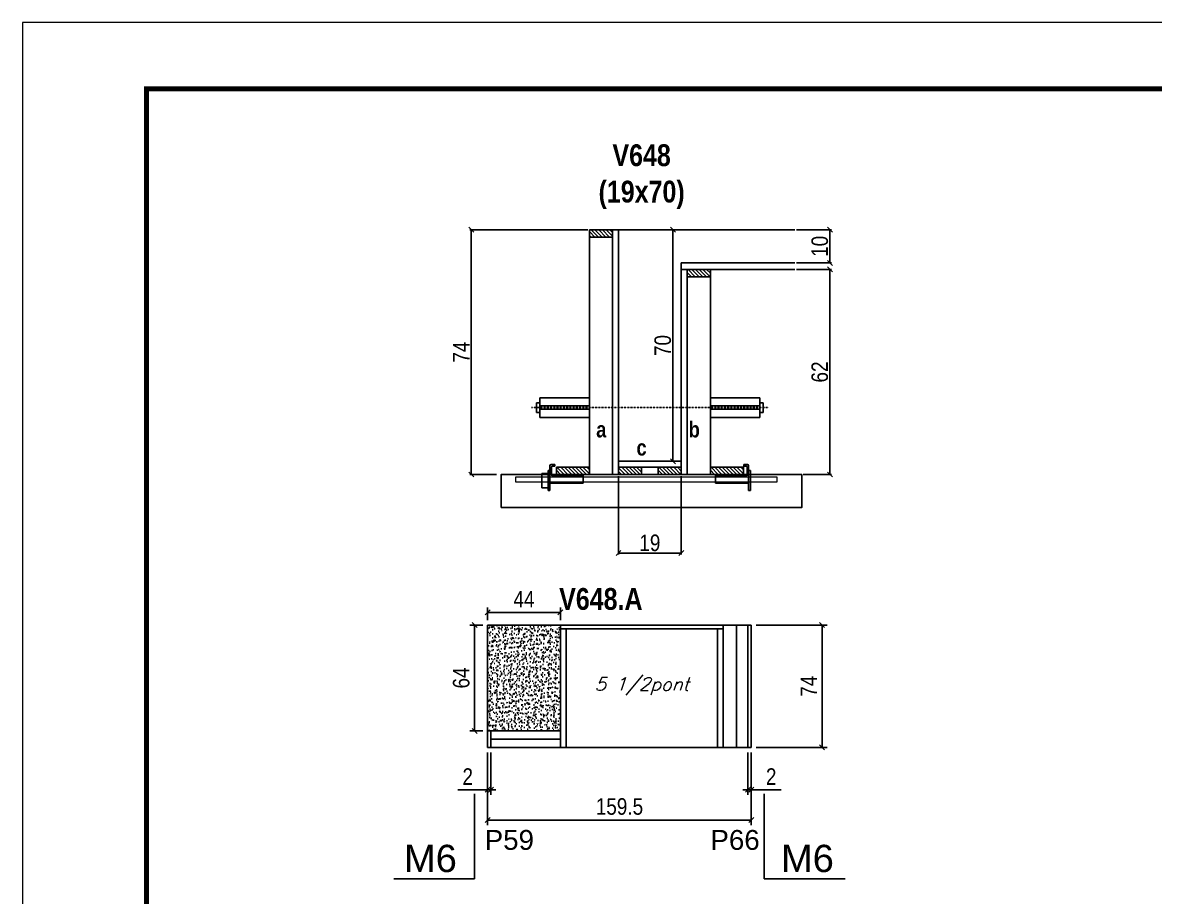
# Model space of a CAD drawing. Extents: x 3309 to 9590, y -2522 to 14608.
# Drawn here: x 6493 to 7178, y 7188 to 7716 of the extents above; entities that cross this region are included whole.
import ezdxf

# ---------------------------------------------------------------- set-up
doc = ezdxf.new("R2010")
doc.units = 0
doc.linetypes.add('DASHED', pattern=[0.75, 0.5, -0.25])
doc.linetypes.add('HIDDEN', pattern=[0.375, 0.25, -0.125])
for name, color, linetype in [('5', 5, 'Continuous'), ('barrote', 251, 'Continuous'), ('COTA', 241, 'Continuous'), ('detalhes', 4, 'Continuous'), ('NOMENCLATURA', 7, 'Continuous'), ('Painéis', 200, 'Continuous'), ('presilha', 1, 'Continuous'), ('SARR_2.2x10', 60, 'Continuous'), ('SARR_2.2x7', 40, 'Continuous'), ('SARR_3.5x7', 81, 'Continuous'), ('TENSOR', 3, 'Continuous'), ('texto', 7, 'Continuous')]:
    doc.layers.add(name, color=color, linetype=linetype)
for name, color, linetype, lineweight in [('CONCRETO', 251, 'Continuous', 25), ('Folhas', 255, 'Continuous', 9), ('SARRAFO DE PRESSAO', 251, 'DASHED', 9), ('SCO-___-LAJ', 2, 'Continuous', 0)]:
    doc.layers.add(name, color=color, linetype=linetype, lineweight=lineweight)
doc.styles.add('COTA TECNICA', font='techl___.ttf', dxfattribs={"height": 10})
doc.styles.add('COTA TECNICA 2X', font='techl___.ttf', dxfattribs={"height": 10})
doc.styles.add('Romans', font='romans.shx')
doc.styles.get("Standard").update_dxf_attribs({"font": 'arial.ttf'})
doc.styles.add('TECNICA', font='techb___.ttf', dxfattribs={"height": 10})
doc.dimstyles.new('PAINEL', dxfattribs={"dimtxt": 10, "dimasz": 3, "dimexe": 3, "dimexo": 3, "dimgap": 3, "dimtad": 1, "dimdec": 1, "dimzin": 12, "dimdsep": 46, "dimtxsty": 'COTA TECNICA', "dimblk1": 'OBLIQUE', "dimblk2": 'OBLIQUE', "dimsah": 1, "dimcen": 0.9, "dimclrd": 4, "dimclre": 4, "dimclrt": 240, "dimadec": 1, "dimazin": 3, "dimtfac": 1, "dimtdec": 1, "dimtmove": 0, "dimatfit": 3, "dimfxl": 1, "dimtolj": 1, "dimtzin": 12, "dimarcsym": 0})
doc.dimstyles.new('SECAO', dxfattribs={"dimscale": 0.333333, "dimtxt": 5, "dimasz": 9, "dimexe": 3, "dimexo": 3, "dimgap": 3, "dimtad": 1, "dimdec": 1, "dimlfac": 0.5, "dimzin": 12, "dimdsep": 46, "dimtxsty": 'COTA TECNICA 2X', "dimblk1": 'OBLIQUE', "dimblk2": 'OBLIQUE', "dimsah": 1, "dimcen": 0.9, "dimclrd": 4, "dimclre": 4, "dimclrt": 240, "dimadec": 1, "dimazin": 3, "dimtfac": 1, "dimtdec": 1, "dimtmove": 0, "dimatfit": 3, "dimfxl": 1, "dimtolj": 1, "dimtzin": 12, "dimarcsym": 0})
pattern_1 = [(135, (40088.9685, -116069.0389), (-1.122532015, -1.122532015), [])]

# ---------------------------------------------------------------- blocks, each defined once
blk = doc.blocks.new('9999999999')
at = {"layer": 'Folhas'}
blk.add_lwpolyline([(98138.98, 34190.21), (99623.98, 34190.21), (99623.98, 35240.21), (98138.98, 35240.21)], close=True, dxfattribs=at)
at = {"layer": 'Folhas', "color": 30, "const_width": 3}
blk.add_lwpolyline([(98213.98, 34230.21), (99583.98, 34230.21), (99583.98, 35200.21), (98213.98, 35200.21)], close=True, dxfattribs=at)
blk = doc.blocks.new('_Oblique')
at = {"color": 0, "linetype": 'ByBlock', "lineweight": -2}
blk.add_line((-0.5, -0.5), (0.5, 0.5), dxfattribs=at)
blk = doc.blocks.new('*D791')
at = {"layer": 'COTA', "color": 4, "lineweight": -2, "transparency": 16777216}
for p, q in [((6853.43, 7442.13), (6853.43, 7394.66)), ((6891.43, 7442.13), (6891.43, 7394.66)), ((6891.43, 7395.66), (6853.43, 7395.66))]:
    blk.add_line(p, q, dxfattribs=at)
at = {"layer": 'Defpoints', "color": 0, "transparency": 16777216}
for p in [(6853.43, 7443.13), (6891.43, 7443.13), (6853.43, 7395.66)]:
    blk.add_point(p, dxfattribs=at)
at = {"layer": 'COTA', "color": 4, "lineweight": -2, "transparency": 16777216, "xscale": 3, "yscale": 3, "zscale": 3, "rotation": 180}
blk.add_blockref('_Oblique', (6853.43, 7395.66), dxfattribs=at)
at = {"layer": 'COTA', "color": 4, "lineweight": -2, "transparency": 16777216, "xscale": 3, "yscale": 3, "zscale": 3}
blk.add_blockref('_Oblique', (6891.43, 7395.66), dxfattribs=at)
at = {"layer": 'COTA', "color": 240, "transparency": 16777216, "insert": (6872.43, 7401.75), "char_height": 10, "attachment_point": 5, "style": 'COTA TECNICA 2X'}
blk.add_mtext('\\A1;19', dxfattribs=at)
blk = doc.blocks.new('PRESILHA METÁLICA 1')
at = {"layer": 'presilha'}
for p, q in [((12, 21), (8.6, 21)), ((12, 21), (12, 19.5)), ((0, 13), (6, 13)), ((0, 13), (0, 0)), ((6, 15.5), (7.5, 15.5)), ((6, -2.5), (6, 15.5)), ((6, 13), (6, 0)), ((7.5, 10.6), (7.5, 19.9)), ((7.5, 15.5), (7.5, -2.5)), ((9, 11.6), (9, 18.9)), ((12, 19.5), (9.6, 19.5)), ((37.5, 11), (9.6, 11)), ((37.5, 11), (37.5, 4.1)), ((6, 0), (0, 0)), ((37.5, 4.1), (7.5, 4.1)), ((7.5, -2.5), (6, -2.5))]:
    blk.add_line(p, q, dxfattribs=at)
for centre, radius, start, end in [((8.6, 19.9), 1.14, 90, 180), ((9.6, 18.9), 0.57, 90, 180), ((9.6, 11.6), 0.57, 180, 270)]:
    blk.add_arc(centre, radius, start, end, dxfattribs=at)
blk = doc.blocks.new('PRESILHA METÁLICA 2')
at = {"layer": 'presilha'}
for p, q in [((-5.2, 23.5), (-5.2, 22)), ((-5.2, 23.5), (-1.9, 23.5)), ((-5.2, 22), (-2.8, 22)), ((-2.2, 14.1), (-2.2, 21.4)), ((-0.8, 14.6), (-0.8, 22.4)), ((-30.8, 13.5), (-30.8, 6.6)), ((-30.8, 13.5), (-2.8, 13.5)), ((0.8, 18), (-0.8, 18)), ((-0.8, 18), (-0.8, 0)), ((0.8, 0), (0.8, 18)), ((-30.8, 6.6), (-0.8, 6.6)), ((-0.8, 0), (0.8, 0))]:
    blk.add_line(p, q, dxfattribs=at)
for centre, radius, start, end in [((-2.8, 21.4), 0.57, 0, 90), ((-1.9, 22.4), 1.14, 0, 90), ((-2.8, 14.1), 0.57, 270, 0)]:
    blk.add_arc(centre, radius, start, end, dxfattribs=at)
blk = doc.blocks.new('*D792')
at = {"layer": 'COTA', "color": 4, "lineweight": -2, "transparency": 16777216}
for p, q in [((6834.83, 7591.13), (6763.38, 7591.13)), ((6764.38, 7591.13), (6764.38, 7443.13)), ((6779.62, 7443.13), (6763.38, 7443.13))]:
    blk.add_line(p, q, dxfattribs=at)
at = {"layer": 'Defpoints', "color": 0, "transparency": 16777216}
for p in [(6835.83, 7591.13), (6764.38, 7443.13), (6780.62, 7443.13)]:
    blk.add_point(p, dxfattribs=at)
at = {"layer": 'COTA', "color": 4, "lineweight": -2, "transparency": 16777216, "xscale": 3, "yscale": 3, "zscale": 3}
for p, rotation in [((6764.38, 7591.13), 90), ((6764.38, 7443.13), 270)]:
    blk.add_blockref('_Oblique', p, dxfattribs=dict(at, rotation=rotation))
at = {"layer": 'COTA', "color": 240, "transparency": 16777216, "insert": (6758.31, 7517.13), "char_height": 10, "attachment_point": 5, "rotation": 90, "style": 'COTA TECNICA 2X'}
blk.add_mtext('\\A1;74', dxfattribs=at)
blk = doc.blocks.new('*D793')
at = {"layer": 'COTA', "color": 4, "lineweight": -2, "transparency": 16777216}
for p, q in [((6961.13, 7567.13), (6982.35, 7567.13)), ((6981.35, 7567.13), (6981.35, 7443.13)), ((6965.24, 7443.13), (6982.35, 7443.13))]:
    blk.add_line(p, q, dxfattribs=at)
at = {"layer": 'Defpoints', "color": 0, "transparency": 16777216}
for p in [(6960.13, 7567.13), (6964.24, 7443.13), (6981.35, 7443.13)]:
    blk.add_point(p, dxfattribs=at)
at = {"layer": 'COTA', "color": 4, "lineweight": -2, "transparency": 16777216, "xscale": 3, "yscale": 3, "zscale": 3}
for p, rotation in [((6981.35, 7567.13), 90), ((6981.35, 7443.13), 270)]:
    blk.add_blockref('_Oblique', p, dxfattribs=dict(at, rotation=rotation))
at = {"layer": 'COTA', "color": 240, "transparency": 16777216, "insert": (6975.25, 7505.13), "char_height": 10, "attachment_point": 5, "rotation": 90, "style": 'COTA TECNICA 2X'}
blk.add_mtext('\\A1;62', dxfattribs=at)
blk = doc.blocks.new('*D794')
at = {"layer": 'COTA', "color": 4, "lineweight": -2, "transparency": 16777216}
for p, q in [((6890.43, 7591.13), (6885.36, 7591.13)), ((6886.36, 7451.13), (6886.36, 7591.13)), ((6890.43, 7451.13), (6885.36, 7451.13))]:
    blk.add_line(p, q, dxfattribs=at)
at = {"layer": 'Defpoints', "color": 0, "transparency": 16777216}
for p in [(6886.36, 7591.13), (6891.43, 7591.13), (6891.43, 7451.13)]:
    blk.add_point(p, dxfattribs=at)
at = {"layer": 'COTA', "color": 4, "lineweight": -2, "transparency": 16777216, "xscale": 3, "yscale": 3, "zscale": 3}
for p, rotation in [((6886.36, 7591.13), 90), ((6886.36, 7451.13), 270)]:
    blk.add_blockref('_Oblique', p, dxfattribs=dict(at, rotation=rotation))
at = {"layer": 'COTA', "color": 240, "transparency": 16777216, "insert": (6880.25, 7521.13), "char_height": 10, "attachment_point": 5, "rotation": 90, "style": 'COTA TECNICA 2X'}
blk.add_mtext('\\A1;70', dxfattribs=at)
blk = doc.blocks.new('*D795')
at = {"layer": 'COTA', "color": 4, "lineweight": -2, "transparency": 16777216}
for p, q in [((6961.13, 7591.13), (6982.35, 7591.13)), ((6981.35, 7571.13), (6981.35, 7591.13)), ((6961.13, 7571.13), (6982.35, 7571.13))]:
    blk.add_line(p, q, dxfattribs=at)
at = {"layer": 'Defpoints', "color": 0, "transparency": 16777216}
for p in [(6960.13, 7591.13), (6981.35, 7591.13), (6960.13, 7571.13)]:
    blk.add_point(p, dxfattribs=at)
at = {"layer": 'COTA', "color": 4, "lineweight": -2, "transparency": 16777216, "xscale": 3, "yscale": 3, "zscale": 3}
for p, rotation in [((6981.35, 7591.13), 90), ((6981.35, 7571.13), 270)]:
    blk.add_blockref('_Oblique', p, dxfattribs=dict(at, rotation=rotation))
at = {"layer": 'COTA', "color": 240, "transparency": 16777216, "insert": (6975.25, 7581.13), "char_height": 10, "attachment_point": 5, "rotation": 90, "style": 'COTA TECNICA 2X'}
blk.add_mtext('\\A1;10', dxfattribs=at)
blk = doc.blocks.new('*D798')
at = {"layer": 'COTA', "color": 4, "linetype": 'ByBlock', "lineweight": -2, "transparency": 16777216}
for p, q in [((6774.27, 7275.09), (6774.27, 7231.15)), ((6933.77, 7275.09), (6933.77, 7231.15)), ((6933.77, 7234.15), (6774.27, 7234.15))]:
    blk.add_line(p, q, dxfattribs=at)
at = {"layer": 'Defpoints', "color": 0, "linetype": 'ByBlock', "transparency": 16777216}
for p in [(6774.27, 7278.09), (6933.77, 7278.09), (6774.27, 7234.15)]:
    blk.add_point(p, dxfattribs=at)
at = {"layer": 'COTA', "color": 4, "linetype": 'ByBlock', "lineweight": -2, "transparency": 16777216, "xscale": 3, "yscale": 3, "zscale": 3, "rotation": 180}
blk.add_blockref('_Oblique', (6774.27, 7234.15), dxfattribs=at)
at = {"layer": 'COTA', "color": 4, "linetype": 'ByBlock', "lineweight": -2, "transparency": 16777216, "xscale": 3, "yscale": 3, "zscale": 3}
blk.add_blockref('_Oblique', (6933.77, 7234.15), dxfattribs=at)
at = {"layer": 'COTA', "color": 240, "linetype": 'ByBlock', "transparency": 16777216, "insert": (6854.02, 7242.29), "char_height": 10, "attachment_point": 5, "style": 'COTA TECNICA'}
blk.add_mtext('\\A1;159.5', dxfattribs=at)
blk = doc.blocks.new('*D799')
at = {"layer": 'COTA', "color": 4, "lineweight": -2, "transparency": 16777216}
for p, q in [((6936.77, 7352.09), (6979.66, 7352.09)), ((6976.66, 7352.09), (6976.66, 7278.09)), ((6936.77, 7278.09), (6979.66, 7278.09))]:
    blk.add_line(p, q, dxfattribs=at)
at = {"layer": 'Defpoints', "color": 0, "transparency": 16777216}
for p in [(6933.77, 7352.09), (6933.77, 7278.09), (6976.66, 7278.09)]:
    blk.add_point(p, dxfattribs=at)
at = {"layer": 'COTA', "color": 4, "lineweight": -2, "transparency": 16777216, "xscale": 3, "yscale": 3, "zscale": 3}
for p, rotation in [((6976.66, 7352.09), 90), ((6976.66, 7278.09), 270)]:
    blk.add_blockref('_Oblique', p, dxfattribs=dict(at, rotation=rotation))
at = {"layer": 'COTA', "color": 240, "transparency": 16777216, "insert": (6968.59, 7315.09), "char_height": 10, "attachment_point": 5, "rotation": 90, "style": 'COTA TECNICA'}
blk.add_mtext('\\A1;74', dxfattribs=at)
blk = doc.blocks.new('*D803')
at = {"layer": 'COTA', "color": 4, "lineweight": -2, "transparency": 16777216}
for p, q in [((6931.77, 7275.09), (6931.77, 7249.45)), ((6933.77, 7275.09), (6933.77, 7249.45)), ((6931.77, 7252.45), (6928.77, 7252.45)), ((6931.77, 7252.45), (6933.77, 7252.45)), ((6933.77, 7252.45), (6951.88, 7252.45))]:
    blk.add_line(p, q, dxfattribs=at)
at = {"layer": 'Defpoints', "color": 0, "transparency": 16777216}
for p in [(6931.77, 7278.09), (6933.77, 7278.09), (6933.77, 7252.45)]:
    blk.add_point(p, dxfattribs=at)
at = {"layer": 'COTA', "color": 4, "lineweight": -2, "transparency": 16777216, "xscale": 3, "yscale": 3, "zscale": 3}
blk.add_blockref('_Oblique', (6931.77, 7252.45), dxfattribs=at)
at = {"layer": 'COTA', "color": 4, "lineweight": -2, "transparency": 16777216, "xscale": 3, "yscale": 3, "zscale": 3, "rotation": 180}
blk.add_blockref('_Oblique', (6933.77, 7252.45), dxfattribs=at)
at = {"layer": 'COTA', "color": 240, "transparency": 16777216, "insert": (6945.83, 7260.45), "char_height": 10, "attachment_point": 5, "style": 'COTA TECNICA'}
blk.add_mtext('\\A1;2', dxfattribs=at)
blk = doc.blocks.new('*D805')
at = {"layer": 'COTA', "color": 4, "lineweight": -2, "transparency": 16777216}
for p, q in [((6771.27, 7352.09), (6763.4, 7352.09)), ((6766.4, 7352.09), (6766.4, 7288.09)), ((6771.27, 7288.09), (6763.4, 7288.09))]:
    blk.add_line(p, q, dxfattribs=at)
at = {"layer": 'Defpoints', "color": 0, "transparency": 16777216}
for p in [(6774.27, 7352.09), (6766.4, 7288.09), (6774.27, 7288.09)]:
    blk.add_point(p, dxfattribs=at)
at = {"layer": 'COTA', "color": 4, "lineweight": -2, "transparency": 16777216, "xscale": 3, "yscale": 3, "zscale": 3}
for p, rotation in [((6766.4, 7352.09), 90), ((6766.4, 7288.09), 270)]:
    blk.add_blockref('_Oblique', p, dxfattribs=dict(at, rotation=rotation))
at = {"layer": 'COTA', "color": 240, "transparency": 16777216, "insert": (6758.3, 7320.09), "char_height": 10, "attachment_point": 5, "rotation": 90, "style": 'COTA TECNICA'}
blk.add_mtext('\\A1;64', dxfattribs=at)
blk = doc.blocks.new('*D806')
at = {"layer": 'COTA', "color": 4, "lineweight": -2, "transparency": 16777216}
for p, q in [((6774.27, 7355.09), (6774.27, 7362.7)), ((6818.27, 7355.09), (6818.27, 7362.7)), ((6774.27, 7359.7), (6818.27, 7359.7))]:
    blk.add_line(p, q, dxfattribs=at)
at = {"layer": 'Defpoints', "color": 0, "transparency": 16777216}
for p in [(6818.27, 7359.7), (6774.27, 7352.09), (6818.27, 7352.09)]:
    blk.add_point(p, dxfattribs=at)
at = {"layer": 'COTA', "color": 4, "lineweight": -2, "transparency": 16777216, "xscale": 3, "yscale": 3, "zscale": 3, "rotation": 180}
blk.add_blockref('_Oblique', (6774.27, 7359.7), dxfattribs=at)
at = {"layer": 'COTA', "color": 4, "lineweight": -2, "transparency": 16777216, "xscale": 3, "yscale": 3, "zscale": 3}
blk.add_blockref('_Oblique', (6818.27, 7359.7), dxfattribs=at)
at = {"layer": 'COTA', "color": 240, "transparency": 16777216, "insert": (6796.27, 7367.77), "char_height": 10, "attachment_point": 5, "style": 'COTA TECNICA'}
blk.add_mtext('\\A1;44', dxfattribs=at)
blk = doc.blocks.new('*D807')
at = {"layer": 'COTA', "color": 4, "lineweight": -2, "transparency": 16777216}
for p, q in [((6774.27, 7275.09), (6774.27, 7249.45)), ((6776.27, 7275.09), (6776.27, 7249.45)), ((6774.27, 7252.45), (6756.16, 7252.45)), ((6776.27, 7252.45), (6774.27, 7252.45)), ((6776.27, 7252.45), (6779.27, 7252.45))]:
    blk.add_line(p, q, dxfattribs=at)
at = {"layer": 'Defpoints', "color": 0, "transparency": 16777216}
for p in [(6774.27, 7278.09), (6776.27, 7278.09), (6774.27, 7252.45)]:
    blk.add_point(p, dxfattribs=at)
at = {"layer": 'COTA', "color": 4, "lineweight": -2, "transparency": 16777216, "xscale": 3, "yscale": 3, "zscale": 3}
blk.add_blockref('_Oblique', (6774.27, 7252.45), dxfattribs=at)
at = {"layer": 'COTA', "color": 4, "lineweight": -2, "transparency": 16777216, "xscale": 3, "yscale": 3, "zscale": 3, "rotation": 180}
blk.add_blockref('_Oblique', (6776.27, 7252.45), dxfattribs=at)
at = {"layer": 'COTA', "color": 240, "transparency": 16777216, "insert": (6762.21, 7260.45), "char_height": 10, "attachment_point": 5, "style": 'COTA TECNICA'}
blk.add_mtext('\\A1;2', dxfattribs=at)

msp = doc.modelspace()

# ---------------------------------------------------------------- hatches: boundary and pattern name
at = {"layer": 'COTA'}
h = msp.add_hatch(dxfattribs=at)
h.set_pattern_fill('AR-CONC', color=256, scale=0.03)
h.set_pattern_definition([(50, (0, 43.3243), (5.46554, -0.4781726), [0.5715, -6.2865]), (355, (0, 43.3243), (-1.0573026, 5.7317054), [0.4572, -5.0292175]), (100.451445, (0.4555, 43.2845), (4.4082374, 5.2535326), [0.4857003, -5.3427073]), (46.1842, (0, 44.848), (8.132371, -1.26127), [0.85725, -9.42975]), (96.63556, (0.678, 44.743), (7.122124, 7.422784), [0.728551, -8.014068]), (351.18415, (0, 44.848), (7.122124, 7.422784), [0.685799, -7.543792]), (21, (0.762, 44.4673), (4.5484317, -3.067956), [0.5715, -6.2865]), (326, (0.762, 44.4673), (1.854061, 5.525639), [0.4572, -5.0292]), (71.451445, (1.141, 44.2117), (6.4024926, 2.457683), [0.4857003, -5.342698]), (37.5, (0, 43.3243), (0.0926581, 2.53665117), [0, -4.96824, 0, -5.1054, 0, -5.04825]), (7.5, (0, 43.3243), (2.0045899, 3.00541724), [0, -2.91084, 0, -4.85394, 0, -1.92405]), (327.5, (-1.6993, 43.3243), (4.06771786, -0.1718623), [0, -1.905, 0, -5.9436, 0, -7.8867]), (317.5, (-2.4613, 43.3243), (4.4438754, 0.7627947), [0, -2.4765, 0, -3.94716, 0, -5.6007])])
h.paths.add_polyline_path([(6774.27, 7288.09), (6818.27, 7288.09), (6818.27, 7352.09), (6774.27, 7352.09)])
at = {"layer": 'SARR_2.2x10'}
h = msp.add_hatch(dxfattribs=at)
h.set_pattern_fill('ANSI31', color=256, scale=0.5, angle=90)
h.set_pattern_definition([(135, (40009.3685, -116069.0389), (-1.122532015, -1.122532015), [])])
h.paths.add_polyline_path([(6815.83, 7447.53), (6815.83, 7443.13), (6835.83, 7443.13), (6835.83, 7447.53)])
h = msp.add_hatch(dxfattribs=at)
h.set_pattern_fill('ANSI31', color=256, scale=0.5, angle=90)
h.set_pattern_definition([(135, (40102.5685, -116069.0389), (-1.122532015, -1.122532015), [])])
h.paths.add_polyline_path([(6909.03, 7447.53), (6909.03, 7443.13), (6929.03, 7443.13), (6929.03, 7447.53)])
at = {"layer": 'SARR_2.2x7'}
h = msp.add_hatch(dxfattribs=at)
h.set_pattern_fill('ANSI31', color=256, scale=0.5, angle=90)
h.set_pattern_definition([(135, (40023.3685, -115925.4389), (-1.122532015, -1.122532015), [])])
h.paths.add_polyline_path([(6849.83, 7591.13), (6849.83, 7586.73), (6835.83, 7586.73), (6835.83, 7591.13)])
h = msp.add_hatch(dxfattribs=at)
h.set_pattern_fill('ANSI31', color=256, scale=0.5, angle=90)
h.set_pattern_definition([(135, (40003.3685, -115949.4389), (-1.122532015, -1.122532015), [])])
h.paths.add_polyline_path([(6895.03, 7567.13), (6895.03, 7562.73), (6909.03, 7562.73), (6909.03, 7567.13)])
h = msp.add_hatch(dxfattribs=at)
h.set_pattern_fill('ANSI31', color=256, scale=0.5, angle=90)
h.set_pattern_definition(pattern_1)
h.paths.add_polyline_path([(6867.43, 7443.13), (6867.43, 7447.53), (6853.43, 7447.53), (6853.43, 7443.13)])
h = msp.add_hatch(dxfattribs=at)
h.set_pattern_fill('ANSI31', color=256, scale=0.5, angle=90)
h.set_pattern_definition(pattern_1)
h.paths.add_polyline_path([(6877.43, 7447.53), (6877.43, 7443.13), (6891.43, 7443.13), (6891.43, 7447.53)])

# ---------------------------------------------------------------- linework, layer by layer
at = {"ltscale": 3}
for p, q in [((6803.83, 7486.58), (6803.83, 7480.58)), ((6805.83, 7486.58), (6803.83, 7486.58)), ((6805.83, 7489.58), (6805.83, 7477.58)), ((6805.83, 7489.58), (6835.83, 7489.58)), ((6939.03, 7489.58), (6909.03, 7489.58)), ((6939.03, 7489.58), (6939.03, 7477.58)), ((6941.03, 7486.58), (6939.03, 7486.58)), ((6941.03, 7486.58), (6941.03, 7480.58)), ((6805.83, 7480.58), (6803.83, 7480.58)), ((6835.83, 7484.58), (6805.83, 7484.58)), ((6835.83, 7482.58), (6805.83, 7482.58)), ((6909.03, 7484.58), (6939.03, 7484.58)), ((6909.03, 7482.58), (6939.03, 7482.58)), ((6939.03, 7480.58), (6941.03, 7480.58)), ((6805.83, 7477.58), (6835.83, 7477.58)), ((6939.03, 7477.58), (6909.03, 7477.58))]:
    msp.add_line(p, q, dxfattribs=at)
at = {"layer": 'barrote'}
msp.add_lwpolyline([(6782.37, 7423.13), (6964.29, 7423.13), (6964.29, 7443.13), (6782.37, 7443.13)], close=True, dxfattribs=at)
at = {"layer": 'CONCRETO', "linetype": 'Continuous'}
msp.add_line((6960.13, 7591.13), (6853.43, 7591.13), dxfattribs=at)
at = {"layer": 'COTA'}
for p, q in [((6774.27, 7288.09), (6774.27, 7352.09)), ((6774.27, 7352.09), (6818.27, 7352.09))]:
    msp.add_line(p, q, dxfattribs=at)
at = {"layer": 'detalhes', "color": 250}
msp.add_line((6782.37, 7423.13), (6782.37, 7443.13), dxfattribs=at)
at = {"layer": 'NOMENCLATURA', "linetype": 'Continuous'}
for p, q in [((6766.36, 7198.51), (6766.36, 7249.94)), ((6941.68, 7198.51), (6941.68, 7249.94)), ((6717.43, 7198.51), (6766.36, 7198.51)), ((6990.61, 7198.51), (6941.68, 7198.51))]:
    msp.add_line(p, q, dxfattribs=at)
at = {"layer": 'Painéis', "linetype": 'ByBlock'}
for p, q in [((6933.77, 7352.09), (6818.27, 7352.09)), ((6818.27, 7288.09), (6818.27, 7352.09)), ((6931.77, 7278.09), (6931.77, 7352.09)), ((6933.77, 7278.09), (6933.77, 7352.09)), ((6774.27, 7278.09), (6774.27, 7288.09)), ((6818.27, 7288.09), (6774.27, 7288.09)), ((6776.27, 7278.09), (6776.27, 7288.09)), ((6933.77, 7278.09), (6774.27, 7278.09))]:
    msp.add_line(p, q, dxfattribs=at)
at = {"layer": 'Painéis', "linetype": 'Continuous'}
for points in [[(6849.83, 7443.13), (6849.83, 7591.13), (6853.43, 7591.13), (6853.43, 7443.13)], [(6895.03, 7443.13), (6895.03, 7567.13), (6891.43, 7567.13), (6891.43, 7443.13)], [(6891.43, 7451.13), (6853.43, 7451.13), (6853.43, 7447.53), (6891.43, 7447.53)]]:
    msp.add_lwpolyline(points, close=True, dxfattribs=at)
at = {"layer": 'Painéis', "linetype": 'Continuous', "elevation": 0}
msp.add_lwpolyline([(6960.13, 7567.13), (6891.43, 7567.13), (6891.43, 7571.13), (6960.13, 7571.13)], dxfattribs=at)
at = {"layer": 'SARR_2.2x10'}
msp.add_line((6818.27, 7283.09), (6776.27, 7283.09), dxfattribs=at)
for points in [[(6815.83, 7447.53), (6835.83, 7447.53), (6835.83, 7443.13), (6815.83, 7443.13)], [(6909.03, 7447.53), (6929.03, 7447.53), (6929.03, 7443.13), (6909.03, 7443.13)]]:
    msp.add_lwpolyline(points, close=True, dxfattribs=at)
at = {"layer": 'SARR_2.2x7', "linetype": 'Continuous'}
for p, q in [((6916.77, 7349.89), (6818.27, 7349.89)), ((6924.77, 7278.09), (6924.77, 7352.09))]:
    msp.add_line(p, q, dxfattribs=at)
at = {"layer": 'SARR_2.2x7', "elevation": 0}
for points in [[(6835.83, 7591.13), (6849.83, 7591.13), (6849.83, 7586.73), (6835.83, 7586.73)], [(6909.03, 7567.13), (6895.03, 7567.13), (6895.03, 7562.73), (6909.03, 7562.73)]]:
    msp.add_lwpolyline(points, close=True, dxfattribs=at)
at = {"layer": 'SARR_2.2x7'}
for points in [[(6853.43, 7447.53), (6867.43, 7447.53), (6867.43, 7443.13), (6853.43, 7443.13)], [(6891.43, 7447.53), (6877.43, 7447.53), (6877.43, 7443.13), (6891.43, 7443.13)]]:
    msp.add_lwpolyline(points, close=True, dxfattribs=at)
at = {"layer": 'SARR_3.5x7'}
for p, q in [((6821.77, 7349.89), (6821.77, 7278.09)), ((6913.27, 7349.89), (6913.27, 7278.09)), ((6916.77, 7352.09), (6916.77, 7278.09)), ((6818.27, 7288.09), (6818.27, 7278.09))]:
    msp.add_line(p, q, dxfattribs=at)
for points in [[(6849.83, 7586.73), (6835.83, 7586.73), (6835.83, 7443.13), (6849.83, 7443.13)], [(6895.03, 7562.73), (6909.03, 7562.73), (6909.03, 7443.13), (6895.03, 7443.13)]]:
    msp.add_lwpolyline(points, close=True, dxfattribs=at)
at = {"layer": 'SCO-___-LAJ', "color": 1}
msp.add_lwpolyline([(6791.38, 7441.8), (6949.21, 7441.8), (6949.21, 7438.6), (6791.38, 7438.6)], close=True, dxfattribs=at)
at = {"layer": 'TENSOR', "linetype": 'HIDDEN', "ltscale": 0.5}
msp.add_line((6800.83, 7483.58), (6944.33, 7483.58), dxfattribs=at)

# ---------------------------------------------------------------- block references
at = {"layer": 'presilha', "xscale": 0.6666666666666666, "yscale": 0.6666666666666666, "zscale": 0.6666666666666666}
for name, p in [('PRESILHA METÁLICA 1', (6806.96, 7435.16)), ('PRESILHA METÁLICA 2', (6932.71, 7433.5))]:
    msp.add_blockref(name, p, dxfattribs=at)
at = {"layer": 'SARRAFO DE PRESSAO', "color": 6, "linetype": 'ByBlock'}
msp.add_blockref('9999999999', (-91646.11, -27523.8), dxfattribs=at)

# ---------------------------------------------------------------- texts
at = {"layer": '5', "linetype": 'Continuous'}
for s, p in [('P59', (6772.47, 7216.14)), ('P66', (6909.07, 7216.14))]:
    msp.add_text(s, height=12, rotation=0.00004, dxfattribs=at).set_placement(p)
at = {"layer": 'detalhes', "style": 'TECNICA'}
for s, p in [('a', (6839.96, 7465.57)), ('b', (6895.93, 7465.56)), ('c', (6864.32, 7454.6))]:
    msp.add_text(s, height=9.6, dxfattribs=at).set_placement(p)
at = {"layer": 'NOMENCLATURA', "style": 'TECNICA'}
msp.add_text('V648.A', height=13.2, dxfattribs=at).set_placement((6817.54, 7361.28))
at = {"layer": 'NOMENCLATURA', "linetype": 'Continuous'}
for p in [(6723.62, 7202.7), (6951.75, 7202.7)]:
    msp.add_text('M6', height=16.5, dxfattribs=at).set_placement(p)
at = {"layer": 'NOMENCLATURA', "insert": (6867.43, 7642.83), "char_height": 13.2, "attachment_point": 2, "style": 'TECNICA'}
msp.add_mtext_dynamic_manual_height_columns('V648\\P(19x70)', width=300.2766, gutter_width=1, heights=[0], dxfattribs=at)
at = {"layer": 'texto', "color": 2, "insert": (6867.52, 7315.09), "char_height": 8, "attachment_point": 5, "style": 'Romans'}
msp.add_mtext('{\\Q19;\\C256;5 1/2pont}', dxfattribs=at)

# ---------------------------------------------------------------- dimensions: what is measured, and where the dimension line sits
at = {"layer": 'COTA'}
for base, p1, p2, dimstyle, picture, middle in [((6764.38, 7443.13, 0), (6835.83, 7591.13), (6780.62, 7443.13, 0), 'SECAO', '*D792', (6758.31, 7517.13, 0)), ((6886.36, 7591.13), (6891.43, 7451.13), (6891.43, 7591.13), 'SECAO', '*D794', (6880.25, 7521.13)), ((6981.35, 7591.13), (6960.13, 7571.13), (6960.13, 7591.13), 'SECAO', '*D795', (6975.25, 7581.13)), ((6981.35, 7443.13, 0), (6960.13, 7567.13), (6964.24, 7443.13, 0), 'SECAO', '*D793', (6975.25, 7505.13, 0)), ((6766.4, 7288.09), (6774.27, 7352.09), (6774.27, 7288.09), 'PAINEL', '*D805', (6758.3, 7320.09)), ((6976.66, 7278.09), (6933.77, 7352.09), (6933.77, 7278.09), 'PAINEL', '*D799', (6968.59, 7315.09))]:
    dim = msp.add_linear_dim(base=base, p1=p1, p2=p2, angle=90, dimstyle=dimstyle, dxfattribs=at)
    dim.commit()
    dim.dimension.update_dxf_attribs({"geometry": picture, "text_midpoint": middle})
dim = msp.add_linear_dim(base=(6853.43, 7395.66), p1=(6891.43, 7443.13), p2=(6853.43, 7443.13), angle=180, dimstyle='SECAO', dxfattribs=at)
dim.commit()
dim.dimension.update_dxf_attribs({"geometry": '*D791', "text_midpoint": (6872.43, 7395.66), "dimtype": 160})
for base, p1, p2, picture, middle in [((6818.27, 7359.7), (6774.27, 7352.09), (6818.27, 7352.09), '*D806', (6796.27, 7367.77)), ((6774.27, 7252.45), (6776.27, 7278.09), (6774.27, 7278.09), '*D807', (6762.21, 7260.45)), ((6933.77, 7252.45), (6931.77, 7278.09), (6933.77, 7278.09), '*D803', (6945.83, 7260.45))]:
    dim = msp.add_linear_dim(base=base, p1=p1, p2=p2, dimstyle='PAINEL', dxfattribs=at)
    dim.commit()
    dim.dimension.update_dxf_attribs({"geometry": picture, "text_midpoint": middle})
at = {"layer": 'COTA', "linetype": 'ByBlock'}
dim = msp.add_linear_dim(base=(6774.27, 7234.15), p1=(6933.77, 7278.09), p2=(6774.27, 7278.09), angle=180, dimstyle='PAINEL', dxfattribs=at)
dim.commit()
dim.dimension.update_dxf_attribs({"geometry": '*D798', "text_midpoint": (6854.02, 7242.29)})

doc.saveas('drawing.dxf')
